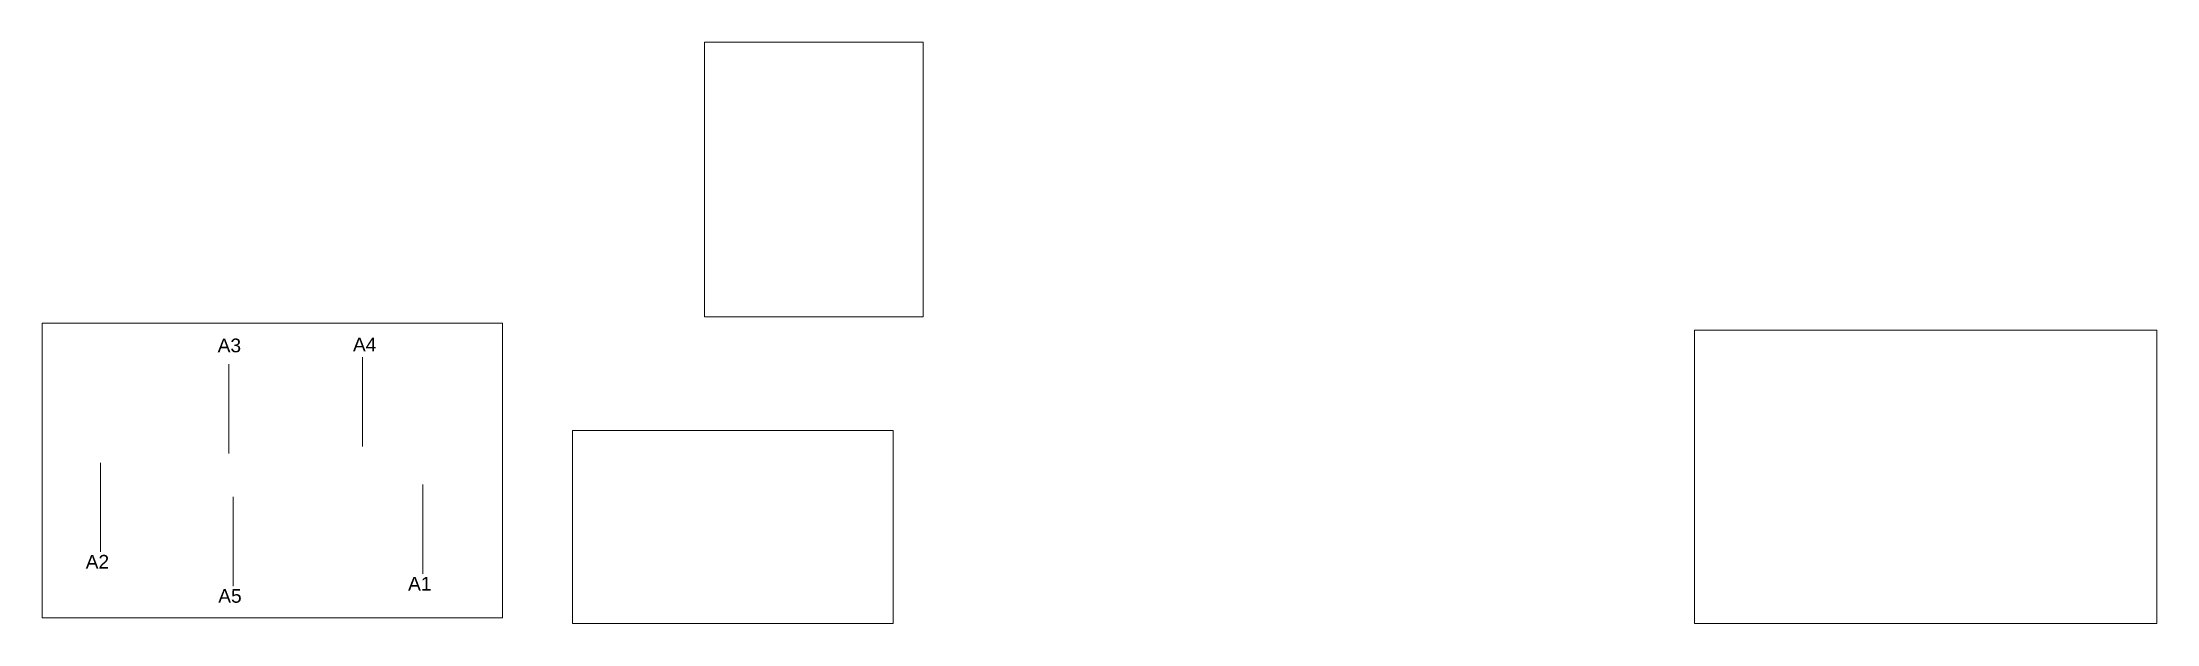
# Paper-space layout 'Layout1' of a CAD drawing. Header units: inches. Extents: x -464 to 1389, y 0 to 509.
# The model-space entities are those that its viewports show. They can reach past a viewport. Long polylines and large blocks are cut down to what shows.
import ezdxf

# ---------------------------------------------------------------- set-up
doc = ezdxf.new("R2010")
doc.units = ezdxf.units.IN
doc.header["$MEASUREMENT"] = 0
doc.layers.add('DIMENSIO', color=251, linetype='Continuous', lineweight=0)
doc.layers.add('mobilie', color=252, linetype='Continuous', lineweight=18)
doc.styles.get("Standard").update_dxf_attribs({"font": 'arial.ttf'})
doc.dimstyles.new('ISO-25', dxfattribs={"dimtxt": 10, "dimasz": 5, "dimexe": 1.25, "dimexo": 0.625, "dimgap": 2, "dimtad": 1, "dimdec": 0, "dimtxsty": 'Standard', "dimblk": 'DOTSMALL', "dimcen": 2.5, "dimadec": 0, "dimazin": 0, "dimtfac": 1, "dimtdec": 0, "dimtix": 1, "dimtmove": 0, "dimatfit": 3, "dimldrblk": 'DOTSMALL', "dimfxl": 1, "dimfxlon": 1, "dimarcsym": 0})
pattern_1 = [(153.03163475, (-111916965.206, 50180735.623), (6.151279719, 12.0890624258), [4.2721442878])]

# ---------------------------------------------------------------- blocks, each defined once
blk = doc.blocks.new('_DotSmall')
at = {"color": 0, "linetype": 'ByBlock', "const_width": 0.5}
blk.add_lwpolyline([(-0.0625, 0, 1), (0.0625, 0, 1)], format="xyb", close=True, dxfattribs=at)
blk = doc.blocks.new('*D1497')
at = {"layer": 'Defpoints', "color": 0, "transparency": 16777216}
for p in [(0, -5800.4), (45338.4, -5800.4), (45347.3, -5882.9)]:
    blk.add_point(p, dxfattribs=at)
at = {"layer": 'mobilie', "color": 0, "lineweight": -2, "transparency": 16777216}
for p, q in [((45339.4, -5882.9), (45337.1, -5882.9)), ((45337.4, -5800.4), (45339.6, -5800.4)), ((45338.4, -5882.9), (45338.4, -5800.4))]:
    blk.add_line(p, q, dxfattribs=at)
at = {"layer": 'mobilie', "color": 0, "lineweight": -2, "transparency": 16777216, "xscale": 5, "yscale": 5, "zscale": 5}
for p, rotation in [((45338.4, -5800.4), 90), ((45338.4, -5882.9), 270)]:
    blk.add_blockref('_DotSmall', p, dxfattribs=dict(at, rotation=rotation))
at = {"layer": 'mobilie', "color": 0, "transparency": 16777216, "insert": (45331.2, -5841.6), "char_height": 10, "attachment_point": 5, "rotation": 90}
blk.add_mtext('83', dxfattribs=at)

msp = doc.modelspace()

# ---------------------------------------------------------------- hatches: boundary and pattern name
at = {"layer": 'mobilie'}
h = msp.add_hatch(dxfattribs=at)
h.set_pattern_fill('ANSI31', color=256, scale=4.272144, angle=-341.96837, style=0)
h.set_pattern_definition(pattern_1)
h.paths.add_polyline_path([(13585, -1821.9), (13588.1, -1825.7), (13595.5, -1819.5), (13592.4, -1815.8)])
h = msp.add_hatch(dxfattribs=at)
h.set_pattern_fill('ANSI31', color=256, scale=4.272144, angle=-341.96837, style=0)
h.set_pattern_definition(pattern_1)
h.paths.add_polyline_path([(13585, -1821.9), (13588.1, -1825.7), (13595.5, -1819.5), (13592.4, -1815.8)])
h = msp.add_hatch(dxfattribs=at)
h.set_pattern_fill('ANSI31', color=256, scale=4.272144, angle=-341.96837, style=0)
h.set_pattern_definition(pattern_1)
h.paths.add_polyline_path([(13585, -1821.9), (13588.1, -1825.7), (13595.5, -1819.5), (13592.4, -1815.8)])
h = msp.add_hatch(dxfattribs=at)
h.set_pattern_fill('ANSI31', color=256, scale=4.272144, angle=-341.96837, style=0)
h.set_pattern_definition(pattern_1)
h.paths.add_polyline_path([(13585, -1821.9), (13588.1, -1825.7), (13595.5, -1819.5), (13592.4, -1815.8)])
h = msp.add_hatch(dxfattribs=at)
h.set_pattern_fill('ANSI31', color=256, scale=4.272144, angle=-341.96837, style=0)
h.set_pattern_definition(pattern_1)
h.paths.add_polyline_path([(13585, -1821.9), (13588.1, -1825.7), (13595.5, -1819.5), (13592.4, -1815.8)])
h = msp.add_hatch(dxfattribs=at)
h.set_pattern_fill('ANSI31', color=256, scale=4.272144, angle=-341.96837, style=0)
h.set_pattern_definition(pattern_1)
h.paths.add_polyline_path([(13585, -1821.9), (13588.1, -1825.7), (13595.5, -1819.5), (13592.4, -1815.8)])
h = msp.add_hatch(dxfattribs=at)
h.set_pattern_fill('ANSI31', color=256, scale=4.272144, angle=-341.96837, style=0)
h.set_pattern_definition(pattern_1)
h.paths.add_polyline_path([(13610.7, -1852.8), (13613.8, -1856.5), (13621.2, -1850.4), (13618.1, -1846.6)])
h = msp.add_hatch(dxfattribs=at)
h.set_pattern_fill('ANSI31', color=256, scale=4.272144, angle=-341.96837, style=0)
h.set_pattern_definition(pattern_1)
h.paths.add_polyline_path([(13610.7, -1852.8), (13613.8, -1856.5), (13621.2, -1850.4), (13618.1, -1846.6)])
h = msp.add_hatch(dxfattribs=at)
h.set_pattern_fill('ANSI31', color=256, scale=4.272144, angle=-341.96837, style=0)
h.set_pattern_definition(pattern_1)
h.paths.add_polyline_path([(13610.7, -1852.8), (13613.8, -1856.5), (13621.2, -1850.4), (13618.1, -1846.6)])
h = msp.add_hatch(dxfattribs=at)
h.set_pattern_fill('ANSI31', color=256, scale=4.272144, angle=-341.96837, style=0)
h.set_pattern_definition(pattern_1)
h.paths.add_polyline_path([(13610.7, -1852.8), (13613.8, -1856.5), (13621.2, -1850.4), (13618.1, -1846.6)])
h = msp.add_hatch(dxfattribs=at)
h.set_pattern_fill('ANSI31', color=256, scale=4.272144, angle=-341.96837, style=0)
h.set_pattern_definition(pattern_1)
h.paths.add_polyline_path([(13610.7, -1852.8), (13613.8, -1856.5), (13621.2, -1850.4), (13618.1, -1846.6)])
h = msp.add_hatch(dxfattribs=at)
h.set_pattern_fill('ANSI31', color=256, scale=4.272144, angle=-341.96837, style=0)
h.set_pattern_definition(pattern_1)
h.paths.add_polyline_path([(13610.7, -1852.8), (13613.8, -1856.5), (13621.2, -1850.4), (13618.1, -1846.6)])

# ---------------------------------------------------------------- linework, layer by layer
at = {"layer": 'DIMENSIO'}
msp.add_lwpolyline([(41448.1, -2998.9), (47760.2, -2998.9), (47760.2, -6863.7), (41448.1, -6863.7)], close=True, dxfattribs=at)

# ---------------------------------------------------------------- dimensions: what is measured, and where the dimension line sits
at = {"layer": 'mobilie'}
dim = msp.add_linear_dim(base=(45338.3537703, -5800.3567157), p1=(45347.2668212, -5882.8567157), p2=(0, -5800.3567157), angle=90, dimstyle='ISO-25', dxfattribs=at)
dim.commit()
dim.dimension.update_dxf_attribs({"geometry": '*D1497', "text_midpoint": (45331.2446298, -5841.6067157)})

psp = doc.layouts.get("Layout1")

# ---------------------------------------------------------------- linework, layer by layer
at = {"layer": 'mobilie', "color": 1}
for points in [[(-300.2, 227.1), (-300.2, 149)], [(-183.1, 233.1), (-183.1, 154.9)], [(-412.6, 140.8), (-412.6, 62.7)], [(-130.2, 121.6), (-130.2, 43.5)], [(-296.5, 110.9), (-296.5, 32.8)]]:
    psp.add_lwpolyline(points, dxfattribs=at)

# ---------------------------------------------------------------- texts
at = {"layer": 'mobilie', "char_height": 12, "attachment_point": 1}
for s, insert in [('{\\C1;A3}', (-310, 249.5)), ('{\\C1;A4}', (-191.5, 250.3)), ('{\\C1;A2}', (-425.6, 60.1)), ('{\\C1;A1}', (-143.2, 40.9)), ('{\\C1;A5}', (-309.5, 30.2))]:
    psp.add_mtext_dynamic_manual_height_columns(s, width=45.161, gutter_width=1, heights=[0], dxfattribs=dict(at, insert=insert))

# ---------------------------------------------------------------- viewports
at = {"layer": 'Defpoints', "lineweight": 30, "view_target_point": (-2348.7, -3363.4)}
for center, size, view_center_point, view_height, status in [((212.2, 388.7), (191.4, 240.3), (29032, -381.3), 1329.32, 4), ((1186.1, 128.4), (405, 256.961), (34155.3, -532.8), 1384.484, 5), ((141.2, 84.5), (281, 168.871), (48264.6, 1591.5), 1055.579, 3)]:
    psp.add_viewport(center=center, size=size, view_center_point=view_center_point, view_height=view_height, status=status, dxfattribs=at)
psp.add_viewport(center=(-262.1, 134.1), size=(403.1, 257.968), view_center_point=(-4976, 4324), view_height=61837.636, dxfattribs=at)

doc.saveas('drawing.dxf')
